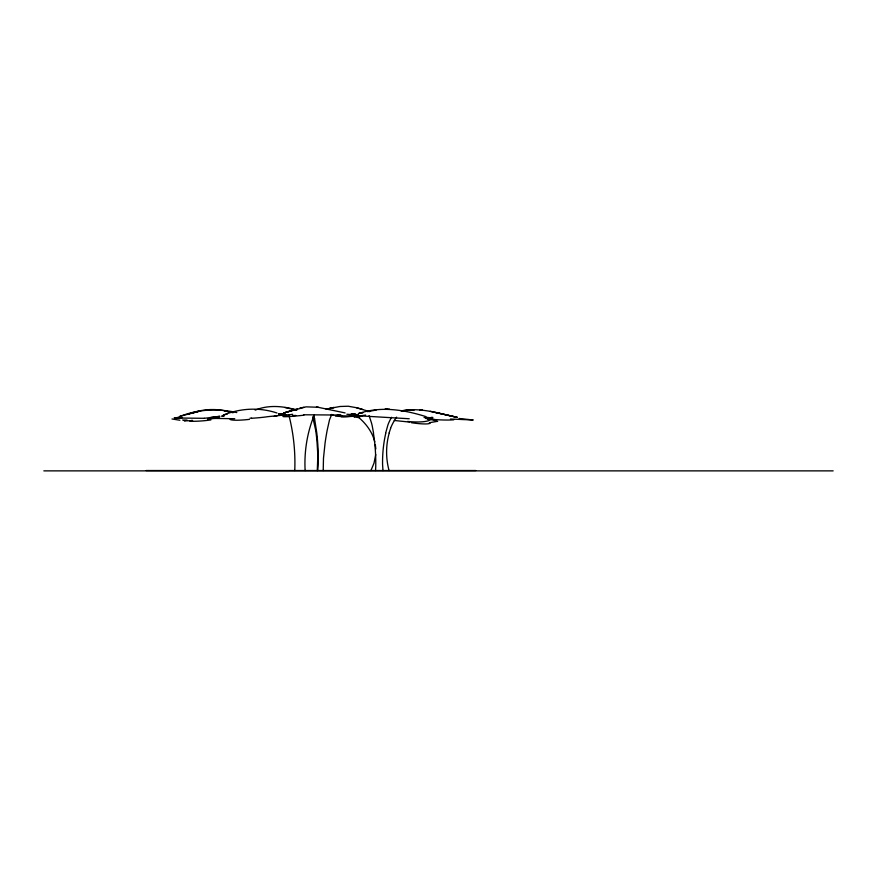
<?xml version="1.0" encoding="UTF-8"?>
<svg xmlns="http://www.w3.org/2000/svg" width="877" height="877" viewBox="0 0 877 877"><rect width="100%" height="100%" fill="white"/><g stroke="black" fill="none" stroke-linecap="round" stroke-linejoin="round"><path stroke-width="1.32" d="M375.542 470.532L375.729 467.024A121.519 77.625 89.7 0 0 373.405 433.15M317.288 470.532L317.858 455.13L316.893 440.155A165.83 116.301 -87.9 0 0 315.654 430.136M375.729 454.538L373.997 463.177L370.938 470.532M385.628 433.194L387.941 424.863A39.662 36.034 -89.6 0 1 389.169 421.881L391.471 417.277M389.147 432.843L390.66 428.239M353.606 415.183L353.683 414.964A15.348 2.247 2 0 1 341.142 416.794M331.758 414.393L329.522 419.776L327.209 430.114A267.529 267.31 89.7 0 0 325.082 442.984L323.481 458.254L323.218 470.532M291.153 410.776L283.644 413.034L306.007 406.851L318.526 407.268M297.533 408.781L283.666 412.99M255.174 410.14C268.636 404.593 283.271 406.051 296.908 410.074L284.882 407.498M236.801 412.563C217.463 408.287 197.818 409.197 179.314 416.685M191.778 413.242L187.601 414.415C200.756 409.307 215.183 407.86 228.853 411.795L224.633 410.951M187.546 414.295L179.566 416.465M227.253 414.054L223.24 415.073C240.517 408.211 259.154 407.114 276.935 412.979M299.649 408.2L303.902 407.224M358.671 413.538C380.826 405.941 404.012 409.756 425.762 416.564M325.97 409.12L340.013 406.49L348.147 406.226L356.369 407.684L369.699 411.642M436.932 421.42L429.357 422.703M212.245 417.331L219.601 416.367M367.408 411.631L376.178 410.063M174.183 417.967L204.308 418.307M204.144 418.34L219.754 416.312M327.746 409.131L329.993 408.759M353.946 414.635L356.402 414.481M208.189 419.107L219.59 417.89M207.959 419.14L207.52 419.195M414.415 409.888L401.227 410.875C420.269 407.081 438.818 413.473 457.213 417.353L430.223 411.313M401.238 410.864L411.773 409.965M354.461 416.104L357.345 415.862M223.843 415.95L221.706 416.147L224.128 415.895M178.437 417.518L174.578 417.956L179.292 417.244M250.055 418.176L251.524 418.077M427.713 419.447L432.46 419.162M191.142 420.467L192.6 420.39M281.462 415.281L267.595 416.696A19.864 1.37 -3.5 0 1 251.6 418.274M281.046 414.865L286.856 414.722M387.239 409.077L385.014 409.131L389.465 409.11M208.682 409.669L210.798 409.614M283.688 413.648L278.447 413.867M303.76 414.777L338.588 415.04M357.443 414.459L358.375 414.437M215.347 418.406L214.35 418.406M215.227 418.417L234.751 418.724M185.343 420.631L184.214 420.631M431.078 417.397L432.876 417.408M146.163 470.532L475.772 470.532M43.85 470.872L833.15 470.872M351.359 413.988L355.218 414.097M341.668 415.61L339.805 415.566M358.145 415.753L409.241 418.757M351.184 413.999L354.977 414.119M357.904 415.742L353.595 415.38M450.482 419.031L473.207 419.984L459.153 418.493M346.843 414.24L353.76 414.733M330.903 415.205L333.698 415.347M172.002 418.965L179.862 420.247M426.529 417.375L431.802 417.869M425.805 417.342L426.803 417.441M394.266 420.478L409.811 422.1M212.245 418.307L211.62 418.23M282.164 414.218L279.522 413.9L284.378 414.7M316.454 406.95L345.089 412.914M282.372 414.251L283.414 414.492M457.268 417.342L435.507 412.497M430.903 418.757L435.398 419.798M353.672 416.663L354.56 416.893M229.906 412.026L233.074 412.738M356.369 407.684L362.596 409.395M354.637 414.087L355.602 414.854M356.544 415.632C364.985 422.352 372.221 431.199 374.742 441.898M312.694 416.893L315.654 430.136M313.56 415.841L313.747 416.279A17.332 11.949 -88.1 0 1 314.569 418.548M369.064 415.61L371.344 422.473A43.806 27.976 89.7 0 1 372.188 425.74L373.558 433.095M314.547 418.559L316.761 432.778A177.187 122.155 -88.1 0 1 318.033 448.191L318.274 456.391A110.93 76.431 -88.1 0 1 318.241 461.181L318.165 463.714A78.645 54.166 -88.1 0 1 317.704 470.532M375.323 444.705L375.816 448.936M382.986 470.532L382.58 464.635A119.963 108.967 -89.6 0 1 385.759 433.227M390.561 428.195A53.146 51.195 -89.3 0 1 396.612 417.145M389.048 470.51A68.296 65.786 -89.2 0 1 389.256 432.876M305.13 470.543A114.284 99.222 88.9 0 1 314.284 415.018M288.851 415.029A182.383 172.561 -88.6 0 1 294.76 470.532M210.929 419.908A21.004 3.113 -4 0 1 189.958 421.3M190.331 420.697A20.905 2.039 -5.5 0 1 184.4 420.807M187.042 420.072A20.533 1.776 -5.1 0 1 182.635 420.039M178.415 418.428A20.84 1.294 -8.4 0 1 182.043 417.737M361.762 416.334A20.566 1.721 5.4 0 1 361.357 416.4M361.39 416.093A20.774 0.767 1.9 0 1 341.372 415.906M340.791 414.832A20.324 1.052 1.1 0 1 337.371 414.744M430.717 419.568A20.905 1.524 7.6 0 1 437.678 421.497M430.234 423.054A20.445 2.905 9.3 0 1 411.445 422.725M359.406 417.671A15.457 0.932 4 0 1 354.637 416.893M360.337 416.63A20.84 0.8 3 0 1 355.284 416.126M430.289 419.798A20.653 4.571 4.9 0 1 407.608 421.42M424.04 417.496A19.557 1.666 7.8 0 1 431.21 419.063M365.632 415.051A20.873 2.839 -1.9 0 1 335.409 416.104M303.88 415.183A20.796 1.184 -6.6 0 1 283.709 416.652A20.796 1.184 -6.6 0 1 292.633 414.284M285.025 413.878A20.862 1.557 -0.9 0 1 278.886 414.097M295.834 415.435A20.774 1.655 3 0 1 292.765 415.555M276.847 416.191A20.675 2.236 -0.8 0 1 274.194 416.334M212.091 418.176A20.774 1.359 -2.1 0 1 211.489 417.342M217.123 417.967A20.346 1.469 -4.7 0 1 214.712 417.967M249.517 419.349A20.631 2.752 -7.1 0 1 230.026 419.403M284.685 414.821A20.895 0.976 1.5 0 1 281.747 415.303M453.727 419.831A20.719 2.752 2.6 0 1 425.619 418.406M195.977 412.08L191.778 413.242L200.197 411.028L195.977 412.08M363.045 412.552L358.693 413.538L363.023 412.574M333.962 407.476L329.96 408.276L333.962 407.476M422.33 410.052L419.688 409.888L422.33 410.052"/></g></svg>
